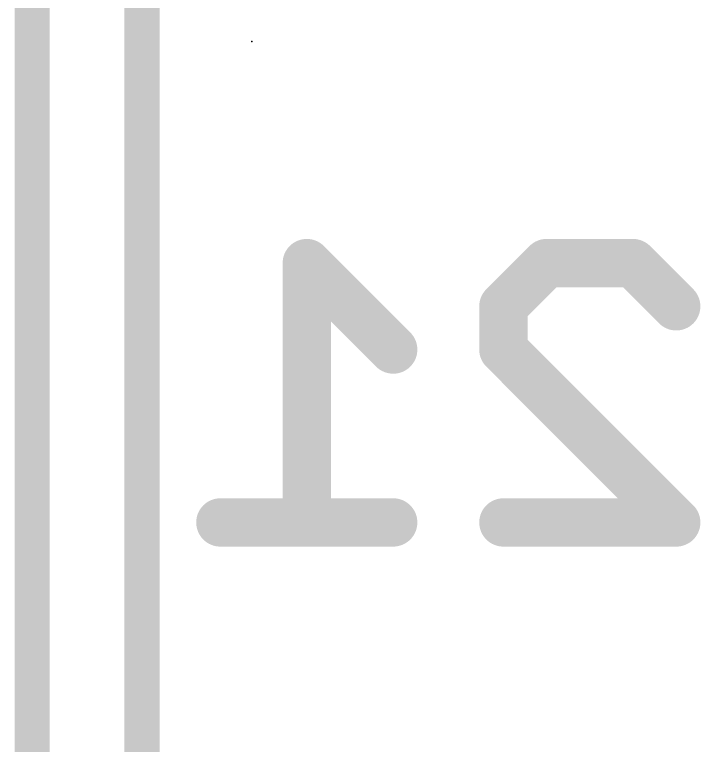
# Model space of a CAD drawing. Extents: x 0 to 48, y -23 to 79.
# Drawn here: x 32.283 to 36.25, y 35.681 to 39.907 of the extents above; entities that cross this region are included whole.
import ezdxf

# ---------------------------------------------------------------- set-up
doc = ezdxf.new("R2010")
doc.units = 0
for name, color, linetype in [('1', 12, 'CONTINUOUS'), ('16', 132, 'CONTINUOUS'), ('22', 40, 'CONTINUOUS'), ('24', 53, 'CONTINUOUS')]:
    doc.layers.add(name, color=color, linetype=linetype)

msp = doc.modelspace()

# ---------------------------------------------------------------- linework, layer by layer
at = {"layer": '1', "const_width": 0.2032}
msp.add_lwpolyline([(33.02, 40.114), (33.02, 31.006)], dxfattribs=at)
at = {"layer": '16', "const_width": 0.2032}
msp.add_lwpolyline([(32.385, 13.335), (32.385, 57.785)], dxfattribs=at)
at = {"layer": '22', "const_width": 0.1397}
for points in [[(34.0434, 38.4696, 1), (33.9037, 38.4696)], [(34.023, 38.519, 1), (33.9242, 38.4202)], [(35.3607, 38.5394, 1), (35.3607, 38.3997)], [(35.4101, 38.4202, 1), (35.3113, 38.519)], [(35.9101, 38.519, 1), (35.8113, 38.4202)], [(35.8607, 38.3997, 1), (35.8607, 38.5394)], [(35.1806, 38.2196, 1), (35.0409, 38.2196)], [(35.0614, 38.269, 1), (35.1601, 38.1702)], [(36.0613, 38.1702, 1), (36.1601, 38.269)], [(34.4241, 37.9202, 1), (34.5229, 38.019)], [(35.1601, 38.019, 1), (35.0614, 37.9202)], [(35.0409, 37.9696, 1), (35.1806, 37.9696)], [(33.4736, 37.0396, 1), (33.4736, 36.8999)], [(34.4735, 36.8999, 1), (34.4735, 37.0396)], [(35.1108, 37.0396, 1), (35.1108, 36.8999)], [(36.1107, 36.8999, 1), (36.1107, 37.0396)], [(36.0613, 36.9203, 1), (36.1601, 37.0191)], [(33.9037, 36.9697, 1), (34.0434, 36.9697)]]:
    msp.add_lwpolyline(points, format="xyb", dxfattribs=at)
at = {"layer": '22', "const_width": 0.2794}
for points in [[(34.4735, 37.9696), (33.9736, 38.4696)], [(33.9736, 38.4696), (33.9736, 36.9697)], [(35.1108, 38.2196), (35.3607, 38.4696)], [(35.3607, 38.4696), (35.8607, 38.4696)], [(35.8607, 38.4696), (36.1107, 38.2196)], [(35.1108, 37.9696), (35.1108, 38.2196)], [(36.1107, 36.9697), (35.1108, 37.9696)], [(34.4735, 36.9697), (33.4736, 36.9697)], [(35.1108, 36.9697), (36.1107, 36.9697)]]:
    msp.add_lwpolyline(points, dxfattribs=at)
at = {"layer": '24'}
msp.add_point((33.655, 39.751), dxfattribs=at)

doc.saveas('drawing.dxf')
